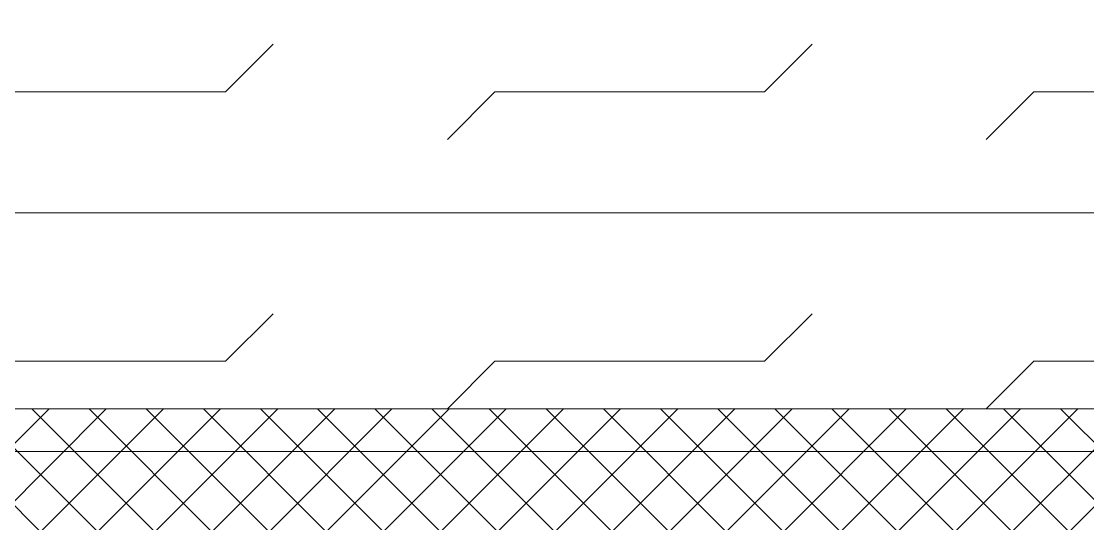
# Model space of a CAD drawing. Header units: millimetres. Extents: x 2335845 to 2509607, y 289014 to 361737.
# Drawn here: x 2397000 to 2398256, y 327917 to 328509 of the extents above; entities that cross this region are included whole.
import ezdxf

# ---------------------------------------------------------------- set-up
doc = ezdxf.new("R2010")
doc.units = ezdxf.units.MM
doc.linetypes.add('DASHED', pattern=[0.75, 0.5, -0.25])
doc.layers.add('FLOOR MARK', color=7, linetype='Continuous')
for name, color, linetype, lineweight in [('IN-PRTN-FULL', 30, 'Continuous', 20), ('IN-PRTN-HATCH', 8, 'Continuous', 5), ('SWA- GLASS PARTITION', 8, 'Continuous', 5), ('TOA-FL-CPT-1', 8, 'Continuous', 5), ('TOA-FL-CPT-5', 8, 'Continuous', 5)]:
    doc.layers.add(name, color=color, linetype=linetype, lineweight=lineweight)

msp = doc.modelspace()

# ---------------------------------------------------------------- hatches: boundary and pattern name
at = {"layer": 'IN-PRTN-HATCH'}
h = msp.add_hatch(dxfattribs=at)
h.set_pattern_fill('ANSI37', color=256, scale=15, angle=179.999936)
h.set_pattern_definition([(224.999936, (2295590.1, 288034.887), (33.675923, -33.675998), []), (314.999936, (2295590.1, 288034.887), (33.675998, 33.675923), [])])
h.paths.add_polyline_path([(2403244.683, 328051.964), (2394044.688, 328051.975), (2394044.688, 327901.975), (2403244.683, 327901.964)])
at = {"layer": 'TOA-FL-CPT-5'}
h = msp.add_hatch(dxfattribs=at)
h.set_pattern_fill('FLEX', color=8, scale=50)
h.set_pattern_definition([(0, (2309292.62, 300485.2), (0, 317.5), [317.5, -317.5]), (45, (2309610.12, 300485.2), (0, 317.5), [79.375, -290.2628, 79.375, -449.0128])])
edge = h.paths.add_edge_path()
edge.add_line((2391891.519, 341636.517), (2391891.647, 325701.668))
edge.add_line((2391891.647, 325701.668), (2392141.744, 325701.668))
edge.add_line((2392141.744, 325701.668), (2392141.744, 325601.668))
edge.add_line((2392141.744, 325601.668), (2393641.646, 325601.648))
edge.add_line((2393641.646, 325601.648), (2393641.646, 325702.33))
edge.add_line((2393641.646, 325702.33), (2394044.8, 325701.546))
edge.add_line((2394044.8, 325701.546), (2394044.683, 328001.738))
edge.add_line((2394044.683, 328001.738), (2403103.197, 328001.969))
edge.add_line((2403103.197, 328001.969), (2406283.172, 331181.464))
edge.add_line((2406283.172, 331181.464), (2408344.683, 335301.624))
edge.add_line((2408344.683, 335301.624), (2408344.683, 341505.727))
edge.add_arc((2392985.18, -555741.344), 897378.527, 89.019279294, 90.069828029)

# ---------------------------------------------------------------- linework, layer by layer
at = {"layer": 'FLOOR MARK', "color": 8, "linetype": 'DASHED', "ltscale": 200}
for centre, major_axis, ratio, start_param, end_param in [((2399926.437, 331463.242), (-6435.935, 0), 0.84518743, 3.12037923, 6.90769291), ((2399926.437, 331463.242), (-6335.935, 0), 0.84274402, 3.09036075, 6.92125765), ((2399930.394, 331463.195), (-5232.495, 0), 0.81005234, 2.81695377, 7.13178679)]:
    msp.add_ellipse(centre, major_axis=major_axis, ratio=ratio, start_param=start_param, end_param=end_param, dxfattribs=at)
msp.add_ellipse((2399926.437, 331463.242), major_axis=(4036.194, 0), ratio=0.75283688, dxfattribs=at)
msp.add_rational_spline([(2404889.575, 330111.224), (2404784.062, 330005.454), (2404678.549, 329899.683), (2406428.743, 333358.337), (2402340.626, 335115.418), (2398252.509, 336872.499), (2395667.383, 333772.7), (2393082.258, 330672.901), (2396642.404, 328282.736)], [1, 1, 1, 0.742333137138, 1, 0.742333137138, 1, 0.742333137138, 1], degree=2, knots=[0, 0, 0, 1, 1, 2.46850104, 2.46850104, 3.93700208, 3.93700208, 5.40550312, 5.40550312, 5.40550312], dxfattribs=at)
at = {"layer": 'IN-PRTN-FULL', "elevation": 0}
msp.add_lwpolyline([(2406059.512, 331284.022), (2403065.548, 328282.737), (2394056.748, 328282.736)], dxfattribs=at)
for points in [[(2394056.748, 328051.971), (2403148.657, 328051.971), (2403065.548, 328282.737), (2394056.748, 328282.737)], [(2403244.683, 328051.964), (2394044.688, 328051.975), (2394044.688, 327901.975), (2403244.683, 327901.964)]]:
    msp.add_lwpolyline(points, close=True, dxfattribs=at)
at = {"layer": 'SWA- GLASS PARTITION'}
msp.add_lwpolyline([(2408344.683, 341505.727), (2408344.683, 335301.624), (2406283.172, 331181.464), (2403147.551, 328051.964), (2394056.748, 328051.975), (2394044.682, 325702.011), (2392041.533, 325702.009), (2386244.794, 325702.015), (2386244.8, 331410.903), (2391791.53, 331410.897), (2391791.528, 333111.723), (2386244.677, 333111.685), (2386244.687, 341512.454, -0.01232531)], format="xyb", close=True, dxfattribs=at)
at = {"layer": 'TOA-FL-CPT-1', "elevation": 0}
msp.add_lwpolyline([(2391891.519, 341636.517), (2391891.647, 325701.668), (2392141.744, 325701.668), (2392141.744, 325601.668), (2393641.646, 325601.648), (2393641.646, 325702.33), (2394044.8, 325701.546), (2394044.683, 328001.738), (2403103.197, 328001.969), (2406283.172, 331181.464), (2408344.683, 335301.624), (2408344.683, 341505.727, 0.00458392), (2391891.519, 341636.517)], format="xyb", dxfattribs=at)

doc.saveas('drawing.dxf')
